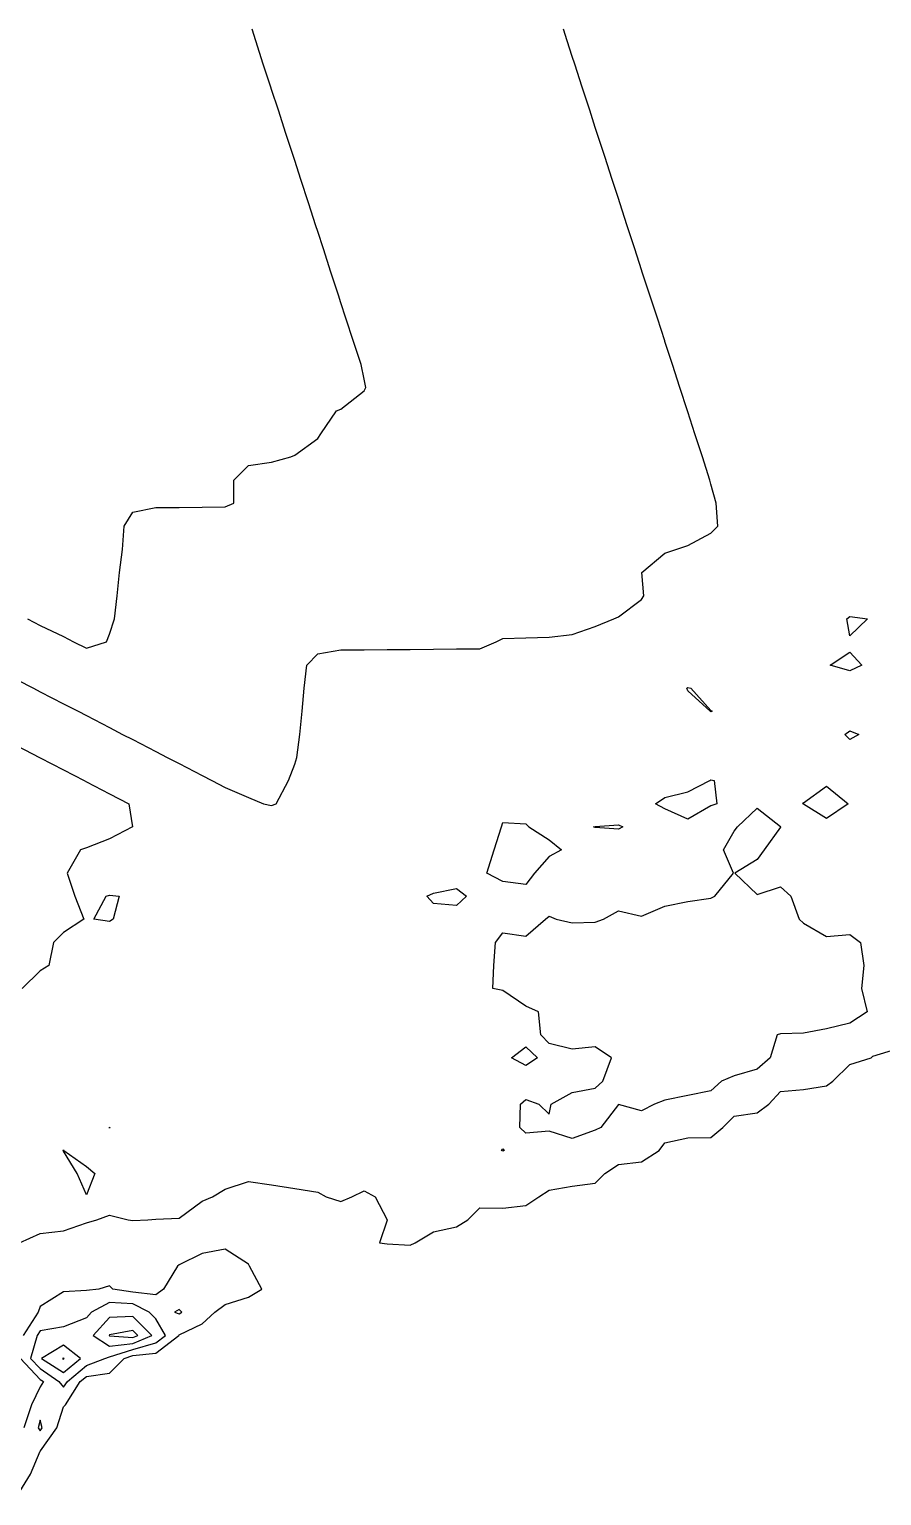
# Model space of a CAD drawing. Header units: metres. Extents: x 2681030 to 2681330, y 1246000 to 1246290.
# Drawn here: x 2681061.51 to 2681079.94, y 1246258.28 to 1246290 of the extents above; entities that cross this region are included whole.
import ezdxf

# ---------------------------------------------------------------- set-up
doc = ezdxf.new("R2010")
doc.units = ezdxf.units.M
doc.layers.add('BASIS_HOEHENLINIEN', color=8, linetype='Continuous')

msp = doc.modelspace()

# ---------------------------------------------------------------- linework, layer by layer
at = {"layer": 'BASIS_HOEHENLINIEN'}
for points, elevation in [([(2681061.471, 1246277.25), (2681061.75, 1246277.105), (2681062.25, 1246276.866), (2681062.469, 1246276.75), (2681062.75, 1246276.616), (2681063.185, 1246276.75), (2681063.25, 1246276.919), (2681063.357, 1246277.25), (2681063.412, 1246277.75), (2681063.461, 1246278.25), (2681063.53, 1246278.75), (2681063.561, 1246279.25), (2681063.75, 1246279.553), (2681064.25, 1246279.655), (2681064.75, 1246279.66), (2681065.25, 1246279.664), (2681065.75, 1246279.669), (2681065.937, 1246279.75), (2681065.933, 1246280.25), (2681066.25, 1246280.564), (2681066.75, 1246280.638), (2681067.164, 1246280.75), (2681067.25, 1246280.786), (2681067.75, 1246281.148), (2681067.815, 1246281.25), (2681068.156, 1246281.75), (2681068.25, 1246281.786), (2681068.75, 1246282.182), (2681068.792, 1246282.25), (2681068.75, 1246282.436), (2681068.685, 1246282.75), (2681068.522, 1246283.25), (2681068.359, 1246283.75), (2681068.25, 1246284.087), (2681068.197, 1246284.25), (2681068.034, 1246284.75), (2681067.872, 1246285.25), (2681067.75, 1246285.625), (2681067.709, 1246285.75), (2681067.547, 1246286.25), (2681067.384, 1246286.75), (2681067.25, 1246287.164), (2681067.222, 1246287.25), (2681067.059, 1246287.75), (2681066.897, 1246288.25), (2681066.75, 1246288.702), (2681066.734, 1246288.75), (2681066.572, 1246289.25), (2681066.409, 1246289.75), (2681066.328, 1246290)], 429), ([(2681066.75, 1246273.208), (2681066.85, 1246273.25), (2681067.114, 1246273.75), (2681067.25, 1246274.107), (2681067.297, 1246274.25), (2681067.361, 1246274.75), (2681067.409, 1246275.25), (2681067.456, 1246275.75), (2681067.512, 1246276.25), (2681067.75, 1246276.494), (2681068.25, 1246276.575), (2681068.75, 1246276.579), (2681069.25, 1246276.584), (2681069.75, 1246276.589), (2681070.25, 1246276.594), (2681070.75, 1246276.598), (2681071.25, 1246276.603), (2681071.603, 1246276.75), (2681071.75, 1246276.826), (2681072.25, 1246276.836), (2681072.75, 1246276.856), (2681073.25, 1246276.908), (2681073.75, 1246277.083), (2681074.151, 1246277.25), (2681074.25, 1246277.292), (2681074.75, 1246277.668), (2681074.801, 1246277.75), (2681074.753, 1246278.25), (2681075.25, 1246278.668), (2681075.492, 1246278.75), (2681075.75, 1246278.836), (2681076.25, 1246279.1), (2681076.397, 1246279.25), (2681076.362, 1246279.75), (2681076.25, 1246280.164), (2681076.229, 1246280.25), (2681076.066, 1246280.75), (2681075.904, 1246281.25), (2681075.75, 1246281.723), (2681075.741, 1246281.75), (2681075.579, 1246282.25), (2681075.416, 1246282.75), (2681075.254, 1246283.25), (2681075.25, 1246283.261), (2681075.091, 1246283.75), (2681074.929, 1246284.25), (2681074.766, 1246284.75), (2681074.75, 1246284.799), (2681074.604, 1246285.25), (2681074.441, 1246285.75), (2681074.279, 1246286.25), (2681074.25, 1246286.338), (2681074.116, 1246286.75), (2681073.954, 1246287.25), (2681073.791, 1246287.75), (2681073.75, 1246287.877), (2681073.629, 1246288.25), (2681073.466, 1246288.75), (2681073.304, 1246289.25), (2681073.25, 1246289.415), (2681073.141, 1246289.75), (2681073.06, 1246290)], 429.5), ([(2681079.631, 1246277.25), (2681079.25, 1246276.883), (2681079.189, 1246277.25), (2681079.25, 1246277.301), (2681079.631, 1246277.25)], 430), ([(2681079.512, 1246276.25), (2681079.25, 1246276.122), (2681078.825, 1246276.25), (2681079.25, 1246276.527), (2681079.512, 1246276.25)], 430), ([(2681061.25, 1246275.933), (2681061.602, 1246275.75), (2681061.75, 1246275.673), (2681062.25, 1246275.414), (2681062.567, 1246275.25), (2681062.75, 1246275.155), (2681063.25, 1246274.895), (2681063.53, 1246274.75), (2681063.75, 1246274.636), (2681064.25, 1246274.377), (2681064.495, 1246274.25), (2681064.75, 1246274.118), (2681065.25, 1246273.858), (2681065.459, 1246273.75), (2681065.75, 1246273.599), (2681066.25, 1246273.384), (2681066.574, 1246273.25), (2681066.75, 1246273.208)], 429.5), ([(2681076.276, 1246275.25), (2681076.25, 1246275.241), (2681076.235, 1246275.25), (2681075.75, 1246275.695), (2681075.732, 1246275.75), (2681075.75, 1246275.765), (2681075.817, 1246275.75), (2681076.25, 1246275.269), (2681076.276, 1246275.25)], 430), ([(2681079.448, 1246274.75), (2681079.25, 1246274.637), (2681079.146, 1246274.75), (2681079.25, 1246274.83), (2681079.448, 1246274.75)], 430), ([(2681061.25, 1246274.501), (2681061.734, 1246274.25), (2681061.75, 1246274.242), (2681062.25, 1246273.983), (2681062.698, 1246273.75), (2681062.75, 1246273.723), (2681063.25, 1246273.464), (2681063.662, 1246273.25), (2681063.745, 1246272.75), (2681063.25, 1246272.494), (2681062.75, 1246272.299), (2681062.618, 1246272.25), (2681062.329, 1246271.75), (2681062.496, 1246271.25), (2681062.688, 1246270.75), (2681062.25, 1246270.467), (2681062.035, 1246270.25), (2681061.938, 1246269.75), (2681061.75, 1246269.634), (2681061.361, 1246269.25)], 430), ([(2681076.375, 1246273.25), (2681076.25, 1246273.207), (2681075.75, 1246272.916), (2681075.25, 1246273.138), (2681075.054, 1246273.25), (2681075.25, 1246273.383), (2681075.75, 1246273.508), (2681076.224, 1246273.75), (2681076.25, 1246273.766), (2681076.323, 1246273.75), (2681076.375, 1246273.25)], 430), ([(2681079.219, 1246273.25), (2681078.75, 1246272.933), (2681078.25, 1246273.241), (2681078.238, 1246273.25), (2681078.25, 1246273.266), (2681078.75, 1246273.63), (2681079.219, 1246273.25)], 430), ([(2681073.868, 1246266.25), (2681073.75, 1246266.186), (2681073.25, 1246266.011), (2681072.75, 1246266.166), (2681072.25, 1246266.127), (2681072.118, 1246266.25), (2681072.129, 1246266.75), (2681072.25, 1246266.853), (2681072.532, 1246266.75), (2681072.75, 1246266.533), (2681072.798, 1246266.75), (2681073.25, 1246267.001), (2681073.75, 1246267.101), (2681073.914, 1246267.25), (2681074.1, 1246267.75), (2681073.75, 1246267.988), (2681073.25, 1246267.944), (2681072.75, 1246268.063), (2681072.573, 1246268.25), (2681072.519, 1246268.75), (2681072.25, 1246268.872), (2681071.75, 1246269.208), (2681071.531, 1246269.25), (2681071.559, 1246269.75), (2681071.591, 1246270.25), (2681071.75, 1246270.458), (2681072.25, 1246270.388), (2681072.675, 1246270.75), (2681072.75, 1246270.816), (2681072.904, 1246270.75), (2681073.25, 1246270.676), (2681073.75, 1246270.691), (2681073.927, 1246270.75), (2681074.25, 1246270.935), (2681074.75, 1246270.819), (2681075.25, 1246271.035), (2681075.75, 1246271.135), (2681076.25, 1246271.208), (2681076.337, 1246271.25), (2681076.738, 1246271.75), (2681076.523, 1246272.25), (2681076.75, 1246272.654), (2681076.823, 1246272.75), (2681077.25, 1246273.154), (2681077.75, 1246272.76), (2681077.758, 1246272.75), (2681077.75, 1246272.744), (2681077.401, 1246272.25), (2681077.25, 1246272.047), (2681076.763, 1246271.75), (2681077.25, 1246271.288), (2681077.75, 1246271.45), (2681077.98, 1246271.25), (2681078.159, 1246270.75), (2681078.25, 1246270.667), (2681078.75, 1246270.38), (2681079.25, 1246270.42), (2681079.484, 1246270.25), (2681079.552, 1246269.75), (2681079.502, 1246269.25), (2681079.63, 1246268.75), (2681079.25, 1246268.504), (2681078.75, 1246268.382), (2681078.25, 1246268.289), (2681077.75, 1246268.272), (2681077.683, 1246268.25), (2681077.529, 1246267.75), (2681077.25, 1246267.506), (2681076.75, 1246267.361), (2681076.48, 1246267.25), (2681076.25, 1246267.038), (2681075.75, 1246266.937), (2681075.25, 1246266.841), (2681075.029, 1246266.75), (2681074.75, 1246266.608), (2681074.25, 1246266.741), (2681073.868, 1246266.25)], 430), ([(2681072.438, 1246271.75), (2681072.25, 1246271.504), (2681071.75, 1246271.565), (2681071.405, 1246271.75), (2681071.563, 1246272.25), (2681071.722, 1246272.75), (2681071.75, 1246272.846), (2681072.25, 1246272.816), (2681072.315, 1246272.75), (2681072.75, 1246272.472), (2681073.022, 1246272.25), (2681072.75, 1246272.111), (2681072.438, 1246271.75)], 430), ([(2681074.344, 1246272.75), (2681074.25, 1246272.702), (2681073.75, 1246272.736), (2681073.713, 1246272.75), (2681073.75, 1246272.759), (2681074.25, 1246272.794), (2681074.344, 1246272.75)], 430), ([(2681070.966, 1246271.25), (2681070.75, 1246271.05), (2681070.25, 1246271.093), (2681070.11, 1246271.25), (2681070.25, 1246271.316), (2681070.75, 1246271.416), (2681070.966, 1246271.25)], 430), ([(2681063.328, 1246270.75), (2681063.25, 1246270.7), (2681062.906, 1246270.75), (2681063.175, 1246271.25), (2681063.25, 1246271.269), (2681063.455, 1246271.25), (2681063.328, 1246270.75)], 430), ([(2681061.302, 1246263.75), (2681061.75, 1246263.952), (2681062.25, 1246264.013), (2681062.75, 1246264.187), (2681062.974, 1246264.25), (2681063.25, 1246264.354), (2681063.648, 1246264.25), (2681063.75, 1246264.235), (2681064.077, 1246264.25), (2681064.25, 1246264.262), (2681064.75, 1246264.285), (2681065.25, 1246264.65), (2681065.476, 1246264.75), (2681065.75, 1246264.912), (2681066.25, 1246265.082), (2681066.75, 1246265.005), (2681067.25, 1246264.93), (2681067.75, 1246264.848), (2681067.933, 1246264.75), (2681068.25, 1246264.645), (2681068.489, 1246264.75), (2681068.75, 1246264.876), (2681068.993, 1246264.75), (2681069.25, 1246264.253), (2681069.251, 1246264.25), (2681069.25, 1246264.243), (2681069.081, 1246263.75), (2681069.25, 1246263.728), (2681069.75, 1246263.698), (2681069.853, 1246263.75), (2681070.25, 1246263.99), (2681070.75, 1246264.1), (2681070.991, 1246264.25), (2681071.25, 1246264.507), (2681071.75, 1246264.502), (2681072.25, 1246264.558), (2681072.53, 1246264.75), (2681072.75, 1246264.894), (2681073.25, 1246264.979), (2681073.75, 1246265.045), (2681073.958, 1246265.25), (2681074.25, 1246265.447), (2681074.75, 1246265.506), (2681075.13, 1246265.75), (2681075.25, 1246265.912), (2681075.75, 1246266.024), (2681076.25, 1246266.033), (2681076.507, 1246266.25), (2681076.75, 1246266.49), (2681077.25, 1246266.564), (2681077.503, 1246266.75), (2681077.75, 1246267.026), (2681078.25, 1246267.071), (2681078.75, 1246267.146), (2681078.884, 1246267.25), (2681079.25, 1246267.608), (2681079.714, 1246267.75), (2681079.75, 1246267.79), (2681080.25, 1246267.942)], 430), ([(2681072.503, 1246267.75), (2681072.25, 1246267.589), (2681071.935, 1246267.75), (2681072.25, 1246267.992), (2681072.503, 1246267.75)], 430), ([(2681063.255, 1246266.25), (2681063.25, 1246266.233), (2681063.246, 1246266.25), (2681063.25, 1246266.254), (2681063.255, 1246266.25)], 430), ([(2681062.932, 1246265.25), (2681062.75, 1246264.789), (2681062.55, 1246265.25), (2681062.25, 1246265.734), (2681062.24, 1246265.75), (2681062.25, 1246265.763), (2681062.26, 1246265.75), (2681062.75, 1246265.401), (2681062.932, 1246265.25)], 430), ([(2681071.782, 1246265.75), (2681071.75, 1246265.732), (2681071.721, 1246265.75), (2681071.75, 1246265.784), (2681071.782, 1246265.75)], 430), ([(2681061.25, 1246258.283), (2681061.539, 1246258.75), (2681061.75, 1246259.247), (2681061.753, 1246259.25), (2681062.108, 1246259.75), (2681062.25, 1246260.205), (2681062.293, 1246260.25), (2681062.615, 1246260.75), (2681062.75, 1246260.864), (2681063.25, 1246260.935), (2681063.562, 1246261.25), (2681063.75, 1246261.316), (2681064.25, 1246261.365), (2681064.743, 1246261.75), (2681064.75, 1246261.762), (2681065.25, 1246261.997), (2681065.524, 1246262.25), (2681065.75, 1246262.418), (2681066.25, 1246262.575), (2681066.542, 1246262.75), (2681066.275, 1246263.25), (2681066.25, 1246263.287), (2681065.75, 1246263.618), (2681065.25, 1246263.521), (2681064.75, 1246263.278), (2681064.717, 1246263.25), (2681064.417, 1246262.75), (2681064.25, 1246262.624), (2681063.75, 1246262.684), (2681063.317, 1246262.75), (2681063.25, 1246262.825), (2681063.016, 1246262.75), (2681062.75, 1246262.723), (2681062.25, 1246262.692), (2681061.75, 1246262.373), (2681061.703, 1246262.25), (2681061.379, 1246261.75)], 430), ([(2681062.25, 1246260.628), (2681062.336, 1246260.75), (2681062.75, 1246261.101), (2681063.147, 1246261.25), (2681063.25, 1246261.287), (2681063.75, 1246261.445), (2681064.25, 1246261.59), (2681064.454, 1246261.75), (2681064.25, 1246262.105), (2681064.103, 1246262.25), (2681063.75, 1246262.429), (2681063.25, 1246262.458), (2681062.859, 1246262.25), (2681062.75, 1246262.129), (2681062.25, 1246261.934), (2681061.75, 1246261.851), (2681061.68, 1246261.75), (2681061.541, 1246261.25), (2681061.75, 1246261.031), (2681062.148, 1246260.75), (2681062.25, 1246260.628)], 429.5), ([(2681063.75, 1246261.575), (2681064.162, 1246261.75), (2681063.75, 1246262.16), (2681063.25, 1246262.134), (2681062.89, 1246261.75), (2681063.25, 1246261.514), (2681063.75, 1246261.575)], 429), ([(2681064.75, 1246262.217), (2681064.813, 1246262.25), (2681064.75, 1246262.311), (2681064.65, 1246262.25), (2681064.75, 1246262.217)], 429.5), ([(2681063.75, 1246261.704), (2681063.857, 1246261.75), (2681063.75, 1246261.857), (2681063.25, 1246261.765), (2681063.236, 1246261.75), (2681063.25, 1246261.741), (2681063.75, 1246261.704)], 428.5), ([(2681062.25, 1246260.95), (2681062.619, 1246261.25), (2681062.25, 1246261.535), (2681061.778, 1246261.25), (2681062.25, 1246260.95)], 429), ([(2681061.319, 1246261.25), (2681061.75, 1246260.799), (2681061.819, 1246260.75), (2681061.75, 1246260.636), (2681061.559, 1246260.25), (2681061.394, 1246259.75)], 430), ([(2681062.25, 1246261.239), (2681062.263, 1246261.25), (2681062.25, 1246261.26), (2681062.233, 1246261.25), (2681062.25, 1246261.239)], 428.5), ([(2681061.75, 1246259.689), (2681061.794, 1246259.75), (2681061.75, 1246259.913), (2681061.706, 1246259.75), (2681061.75, 1246259.689)], 429.5)]:
    msp.add_lwpolyline(points, dxfattribs=dict(at, elevation=elevation))

doc.saveas('drawing.dxf')
